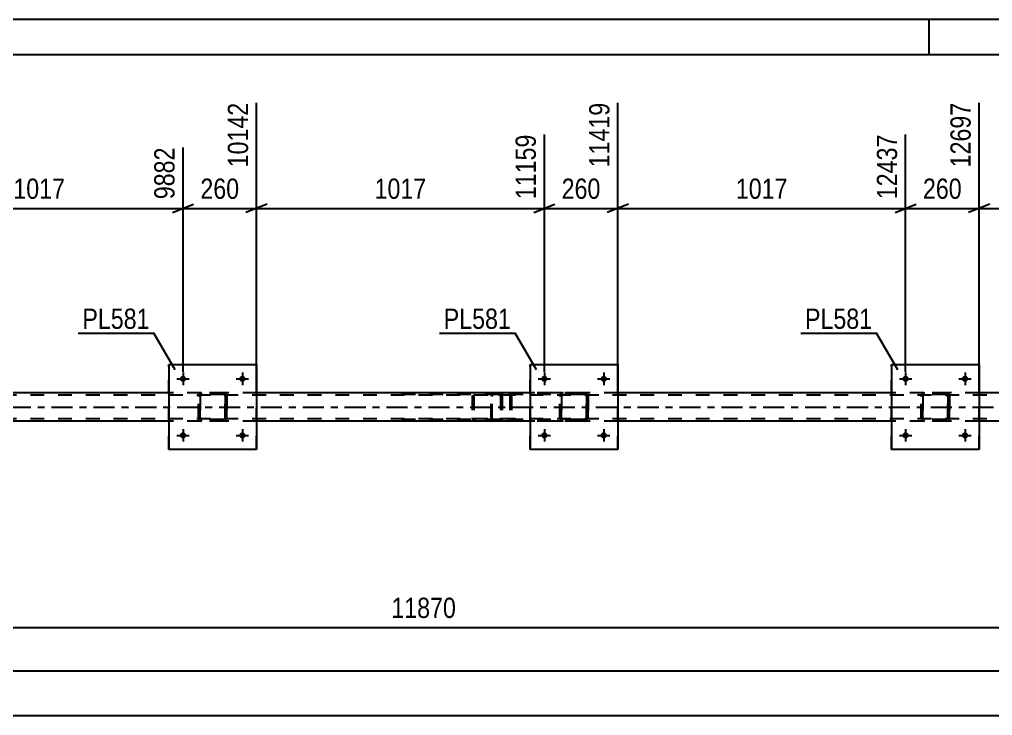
# Model space of a CAD drawing. Header units: millimetres. Extents: x -129 to 712, y -428 to 166.
# Drawn here: x 373.3 to 510.9, y 68 to 166.4 of the extents above; entities that cross this region are included whole.
import ezdxf

# ---------------------------------------------------------------- set-up
doc = ezdxf.new("R2010")
doc.units = ezdxf.units.MM
doc.linetypes.add('DXK_LINE_DOT2', pattern=[3.9198, 1.9599, -1.9599])
doc.linetypes.add('DXK_LINE_DOT3', pattern=[5.9187, 2.979, -0.9799, 0.9799, -0.9799])
doc.styles.add('Arial Narrow', font='ARIALN.TTF', dxfattribs={"height": 0.2})

# ---------------------------------------------------------------- blocks, each defined once
blk = doc.blocks.new('Unknown-232816670-1133')
at = {"color": 5, "linetype": 'Continuous'}
for p, q in [((711.94, 166.41), (-129.06, 166.41)), ((501.94, 161.41), (501.94, 166.41)), ((706.94, 161.41), (-124.06, 161.41))]:
    blk.add_line(p, q, dxfattribs=at)
blk = doc.blocks.new('Part-232816670-6916 - 6691')
at = {"color": 7, "linetype": 'DXK_LINE_DOT2'}
for p, q in [((440.07, 113.32), (440.05, 113.14)), ((440.05, 110.1), (440.05, 113.14)), ((440.13, 113.48), (440.07, 113.32)), ((440.22, 113.58), (440.13, 113.48)), ((440.19, 113.14), (440.2, 113.23)), ((440.19, 110.1), (440.19, 113.14)), ((440.2, 113.23), (440.23, 113.31)), ((440.32, 113.62), (440.22, 113.58)), ((440.23, 113.31), (440.27, 113.36)), ((440.27, 113.36), (440.32, 113.38)), ((452.41, 113.62), (440.32, 113.62)), ((452.41, 113.38), (440.32, 113.38)), ((441.6, 113.62), (441.6, 113.38)), ((442.61, 113.58), (442.41, 113.62)), ((442.41, 113.38), (442.51, 113.36)), ((442.51, 113.36), (442.59, 113.31)), ((442.59, 113.31), (442.65, 113.23)), ((442.65, 113.23), (442.67, 113.14)), ((442.67, 113.14), (442.67, 110.1)), ((442.89, 113.27), (442.88, 113.32)), ((442.92, 113.14), (442.89, 113.27)), ((442.92, 113.14), (442.92, 110.1)), ((440.05, 110.1), (440.07, 109.92)), ((440.2, 110.01), (440.19, 110.1)), ((442.67, 110.1), (442.65, 110.01)), ((442.91, 110.07), (442.92, 110.1)), ((440.07, 109.92), (440.13, 109.76)), ((440.13, 109.76), (440.22, 109.66)), ((440.23, 109.93), (440.2, 110.01)), ((440.22, 109.66), (440.32, 109.62)), ((440.27, 109.88), (440.23, 109.93)), ((440.32, 109.86), (440.27, 109.88)), ((452.41, 109.86), (440.32, 109.86)), ((452.41, 109.62), (440.32, 109.62)), ((441.6, 109.62), (441.6, 109.86)), ((442.51, 109.88), (442.41, 109.86)), ((442.41, 109.62), (442.61, 109.66)), ((442.59, 109.93), (442.51, 109.88)), ((442.65, 110.01), (442.59, 109.93)), ((442.88, 109.92), (442.89, 109.96)), ((442.89, 109.96), (442.91, 110.07))]:
    blk.add_line(p, q, dxfattribs=at)
for centre, start, end in [((442.43, 113.12), 23.8494, 68.8059), ((442.43, 110.11), 291.1941, 336.1506)]:
    blk.add_arc(centre, 0.492, start, end, dxfattribs=at)
blk = doc.blocks.new('Part-232816670-6811 - 6691')
at = {"color": 7, "linetype": 'DXK_LINE_DOT2'}
for p, q in [((619.87, 113.3), (204.4, 113.3)), ((406.86, 113.62), (394.46, 113.62)), ((457.95, 113.62), (445.55, 113.62)), ((509.03, 113.62), (496.63, 113.62)), ((619.87, 109.94), (204.4, 109.94)), ((406.86, 109.62), (394.46, 109.62)), ((457.95, 109.62), (445.55, 109.62)), ((509.03, 109.62), (496.63, 109.62))]:
    blk.add_line(p, q, dxfattribs=at)
at = {"color": 2, "linetype": 'Continuous'}
for p, q in [((394.46, 113.62), (355.78, 113.62)), ((445.55, 113.62), (406.86, 113.62)), ((496.63, 113.62), (457.95, 113.62)), ((547.71, 113.62), (509.03, 113.62)), ((394.46, 109.62), (355.78, 109.62)), ((445.55, 109.62), (406.86, 109.62)), ((496.63, 109.62), (457.95, 109.62)), ((547.71, 109.62), (509.03, 109.62))]:
    blk.add_line(p, q, dxfattribs=at)
at = {"color": 7, "linetype": 'DXK_LINE_DOT3'}
blk.add_line((194.4, 111.62), (619.87, 111.62), dxfattribs=at)
blk = doc.blocks.new('Part-232816670-6924 - 6691')
at = {"color": 7, "linetype": 'DXK_LINE_DOT2'}
for p, q in [((441.09, 113.62), (426.18, 113.62)), ((441.09, 113.38), (426.18, 113.38)), ((437.37, 113.27), (437.34, 113.14)), ((437.34, 113.14), (437.34, 110.1)), ((437.38, 113.32), (437.37, 113.27)), ((437.6, 113.14), (437.62, 113.23)), ((437.6, 113.14), (437.6, 110.1)), ((437.62, 113.23), (437.67, 113.31)), ((437.85, 113.62), (437.66, 113.58)), ((437.67, 113.31), (437.76, 113.36)), ((437.76, 113.36), (437.85, 113.38)), ((441.28, 113.58), (441.09, 113.62)), ((441.09, 113.38), (441.19, 113.36)), ((441.19, 113.36), (441.27, 113.31)), ((441.27, 113.31), (441.32, 113.23)), ((441.32, 113.23), (441.34, 113.14)), ((441.34, 113.14), (441.34, 110.1)), ((441.57, 113.27), (441.56, 113.32)), ((441.6, 113.14), (441.57, 113.27)), ((441.6, 113.14), (441.6, 110.1)), ((437.34, 110.1), (437.35, 110.07)), ((437.62, 110.01), (437.6, 110.1)), ((441.34, 110.1), (441.32, 110.01)), ((441.59, 110.07), (441.6, 110.1)), ((441.09, 109.86), (426.18, 109.86)), ((441.09, 109.62), (426.18, 109.62)), ((437.35, 110.07), (437.37, 109.96)), ((437.37, 109.96), (437.38, 109.92)), ((437.67, 109.93), (437.62, 110.01)), ((437.66, 109.66), (437.85, 109.62)), ((437.76, 109.88), (437.67, 109.93)), ((437.85, 109.86), (437.76, 109.88)), ((441.19, 109.88), (441.09, 109.86)), ((441.09, 109.62), (441.28, 109.66)), ((441.27, 109.93), (441.19, 109.88)), ((441.32, 110.01), (441.27, 109.93)), ((441.56, 109.92), (441.57, 109.96)), ((441.57, 109.96), (441.59, 110.07))]:
    blk.add_line(p, q, dxfattribs=at)
for centre, start, end in [((441.11, 113.12), 24.32, 69.2417), ((437.83, 110.12), 204.32, 249.2417), ((441.11, 110.12), 290.7583, 335.68)]:
    blk.add_arc(centre, 0.496, start, end, dxfattribs=at)
blk = doc.blocks.new('Part-232816670-63338 - 6691')
at = {"color": 7, "linetype": 'DXK_LINE_DOT2'}
for p, q in [((398.66, 113.14), (398.7, 113.32)), ((398.7, 113.32), (398.66, 113.14)), ((398.66, 110.1), (398.66, 113.14)), ((398.66, 113.14), (398.66, 113.14)), ((398.66, 110.1), (398.66, 113.14)), ((398.9, 113.14), (398.92, 113.23)), ((398.92, 113.23), (398.9, 113.14)), ((398.9, 110.1), (398.9, 113.14)), ((398.9, 113.14), (398.9, 113.14)), ((398.9, 113.14), (398.9, 110.1)), ((398.92, 113.23), (398.98, 113.31)), ((398.98, 113.31), (398.92, 113.23)), ((398.96, 113.58), (399.14, 113.62)), ((399.14, 113.62), (398.96, 113.58)), ((399.05, 113.36), (398.98, 113.31)), ((399.14, 113.38), (399.05, 113.36)), ((402.18, 113.62), (399.14, 113.62)), ((402.18, 113.38), (399.14, 113.38)), ((402.18, 113.62), (402.37, 113.58)), ((402.37, 113.58), (402.18, 113.62)), ((402.28, 113.36), (402.18, 113.38)), ((402.28, 113.36), (402.35, 113.31)), ((402.35, 113.31), (402.41, 113.23)), ((402.41, 113.23), (402.35, 113.31)), ((402.41, 113.23), (402.42, 113.14)), ((402.42, 113.14), (402.41, 113.23)), ((402.42, 110.1), (402.42, 113.14)), ((402.42, 113.14), (402.42, 113.14)), ((402.42, 113.14), (402.42, 110.1)), ((402.63, 113.32), (402.66, 113.14)), ((402.66, 113.14), (402.63, 113.32)), ((402.66, 110.1), (402.66, 113.14)), ((402.66, 113.14), (402.66, 113.14)), ((402.66, 113.14), (402.66, 110.1)), ((398.66, 110.1), (398.66, 110.1)), ((398.7, 109.92), (398.66, 110.1)), ((398.66, 110.1), (398.7, 109.92)), ((398.9, 110.1), (398.9, 110.1)), ((398.92, 110.01), (398.9, 110.1)), ((398.9, 110.1), (398.92, 110.01)), ((402.42, 110.1), (402.41, 110.01)), ((402.41, 110.01), (402.42, 110.1)), ((402.42, 110.1), (402.42, 110.1)), ((402.66, 110.1), (402.63, 109.92)), ((402.63, 109.92), (402.66, 110.1)), ((402.66, 110.1), (402.66, 110.1)), ((398.98, 109.93), (398.92, 110.01)), ((398.92, 110.01), (398.98, 109.93)), ((399.14, 109.62), (398.96, 109.66)), ((398.96, 109.66), (399.14, 109.62)), ((399.05, 109.88), (398.98, 109.93)), ((399.14, 109.86), (399.05, 109.88)), ((402.18, 109.86), (399.14, 109.86)), ((402.18, 109.62), (399.14, 109.62)), ((402.28, 109.88), (402.18, 109.86)), ((402.37, 109.66), (402.18, 109.62)), ((402.18, 109.62), (402.37, 109.66)), ((402.35, 109.93), (402.28, 109.88)), ((402.41, 110.01), (402.35, 109.93)), ((402.35, 109.93), (402.41, 110.01))]:
    blk.add_line(p, q, dxfattribs=at)
at = {"color": 7, "linetype": 'DXK_LINE_DOT3'}
blk.add_line((400.66, 111.62), (400.66, 111.62), dxfattribs=at)
at = {"color": 7, "linetype": 'DXK_LINE_DOT2'}
for centre, start, end in [((399.14, 113.14), 112.5, 157.5), ((399.14, 113.14), 112.5, 157.5), ((402.18, 113.14), 22.5, 67.5), ((402.18, 113.14), 22.5, 67.5), ((399.14, 110.1), 202.5, 247.5), ((399.14, 110.1), 202.5, 247.5), ((402.18, 110.1), 292.5, 337.5), ((402.18, 110.1), 292.5, 337.5)]:
    blk.add_arc(centre, 0.48, start, end, dxfattribs=at)
blk = doc.blocks.new('Part-232816670-63339 - 6691')
at = {"color": 2, "linetype": 'Continuous'}
for p, q in [((394.46, 117.62), (394.46, 105.62)), ((394.46, 117.62), (406.86, 117.62)), ((406.86, 117.62), (406.86, 105.62)), ((406.86, 105.62), (394.46, 105.62))]:
    blk.add_line(p, q, dxfattribs=at)
at = {"color": 7, "linetype": 'DXK_LINE_DOT2'}
for p, q in [((394.46, 105.62), (394.46, 117.62)), ((406.86, 105.62), (406.86, 117.62))]:
    blk.add_line(p, q, dxfattribs=at)
blk = doc.blocks.new('Part-232816670-63340 - 6691')
at = {"color": 7, "linetype": 'DXK_LINE_DOT2'}
for p, q in [((449.75, 113.14), (449.78, 113.32)), ((449.78, 113.32), (449.75, 113.14)), ((449.75, 110.1), (449.75, 113.14)), ((449.75, 113.14), (449.75, 113.14)), ((449.75, 110.1), (449.75, 113.14)), ((449.99, 113.14), (450, 113.23)), ((450, 113.23), (449.99, 113.14)), ((449.99, 110.1), (449.99, 113.14)), ((449.99, 113.14), (449.99, 113.14)), ((449.99, 113.14), (449.99, 110.1)), ((450, 113.23), (450.06, 113.31)), ((450.06, 113.31), (450, 113.23)), ((450.04, 113.58), (450.23, 113.62)), ((450.23, 113.62), (450.04, 113.58)), ((450.13, 113.36), (450.06, 113.31)), ((450.23, 113.38), (450.13, 113.36)), ((453.27, 113.62), (450.23, 113.62)), ((453.27, 113.38), (450.23, 113.38)), ((453.27, 113.62), (453.45, 113.58)), ((453.45, 113.58), (453.27, 113.62)), ((453.36, 113.36), (453.27, 113.38)), ((453.36, 113.36), (453.44, 113.31)), ((453.44, 113.31), (453.49, 113.23)), ((453.49, 113.23), (453.44, 113.31)), ((453.49, 113.23), (453.51, 113.14)), ((453.51, 113.14), (453.49, 113.23)), ((453.51, 110.1), (453.51, 113.14)), ((453.51, 113.14), (453.51, 113.14)), ((453.51, 113.14), (453.51, 110.1)), ((453.71, 113.32), (453.75, 113.14)), ((453.75, 113.14), (453.71, 113.32)), ((453.75, 110.1), (453.75, 113.14)), ((453.75, 113.14), (453.75, 113.14)), ((453.75, 113.14), (453.75, 110.1)), ((449.75, 110.1), (449.75, 110.1)), ((449.78, 109.92), (449.75, 110.1)), ((449.75, 110.1), (449.78, 109.92)), ((449.99, 110.1), (449.99, 110.1)), ((450, 110.01), (449.99, 110.1)), ((449.99, 110.1), (450, 110.01)), ((453.51, 110.1), (453.49, 110.01)), ((453.49, 110.01), (453.51, 110.1)), ((453.51, 110.1), (453.51, 110.1)), ((453.75, 110.1), (453.71, 109.92)), ((453.71, 109.92), (453.75, 110.1)), ((453.75, 110.1), (453.75, 110.1)), ((450.06, 109.93), (450, 110.01)), ((450, 110.01), (450.06, 109.93)), ((450.23, 109.62), (450.04, 109.66)), ((450.04, 109.66), (450.23, 109.62)), ((450.13, 109.88), (450.06, 109.93)), ((450.23, 109.86), (450.13, 109.88)), ((453.27, 109.86), (450.23, 109.86)), ((453.27, 109.62), (450.23, 109.62)), ((453.36, 109.88), (453.27, 109.86)), ((453.45, 109.66), (453.27, 109.62)), ((453.27, 109.62), (453.45, 109.66)), ((453.44, 109.93), (453.36, 109.88)), ((453.49, 110.01), (453.44, 109.93)), ((453.44, 109.93), (453.49, 110.01))]:
    blk.add_line(p, q, dxfattribs=at)
at = {"color": 7, "linetype": 'DXK_LINE_DOT3'}
blk.add_line((451.75, 111.62), (451.75, 111.62), dxfattribs=at)
at = {"color": 7, "linetype": 'DXK_LINE_DOT2'}
for centre, start, end in [((450.23, 113.14), 112.5, 157.5), ((450.23, 113.14), 112.5, 157.5), ((453.27, 113.14), 22.5, 67.5), ((453.27, 113.14), 22.5, 67.5), ((450.23, 110.1), 202.5, 247.5), ((450.23, 110.1), 202.5, 247.5), ((453.27, 110.1), 292.5, 337.5), ((453.27, 110.1), 292.5, 337.5)]:
    blk.add_arc(centre, 0.48, start, end, dxfattribs=at)
blk = doc.blocks.new('Part-232816670-63341 - 6691')
at = {"color": 2, "linetype": 'Continuous'}
for p, q in [((445.55, 117.62), (445.55, 105.62)), ((445.55, 117.62), (457.95, 117.62)), ((457.95, 117.62), (457.95, 105.62)), ((457.95, 105.62), (445.55, 105.62))]:
    blk.add_line(p, q, dxfattribs=at)
at = {"color": 7, "linetype": 'DXK_LINE_DOT2'}
for p, q in [((445.55, 105.62), (445.55, 117.62)), ((457.95, 105.62), (457.95, 117.62))]:
    blk.add_line(p, q, dxfattribs=at)
blk = doc.blocks.new('Part-232816670-63342 - 6691')
at = {"color": 7, "linetype": 'DXK_LINE_DOT2'}
for p, q in [((500.83, 113.14), (500.86, 113.32)), ((500.86, 113.32), (500.83, 113.14)), ((500.83, 110.1), (500.83, 113.14)), ((500.83, 113.14), (500.83, 113.14)), ((500.83, 110.1), (500.83, 113.14)), ((501.07, 113.14), (501.08, 113.23)), ((501.08, 113.23), (501.07, 113.14)), ((501.07, 110.1), (501.07, 113.14)), ((501.07, 113.14), (501.07, 113.14)), ((501.07, 113.14), (501.07, 110.1)), ((501.08, 113.23), (501.14, 113.31)), ((501.14, 113.31), (501.08, 113.23)), ((501.12, 113.58), (501.31, 113.62)), ((501.31, 113.62), (501.12, 113.58)), ((501.21, 113.36), (501.14, 113.31)), ((501.31, 113.38), (501.21, 113.36)), ((504.35, 113.62), (501.31, 113.62)), ((504.35, 113.38), (501.31, 113.38)), ((504.35, 113.62), (504.53, 113.58)), ((504.53, 113.58), (504.35, 113.62)), ((504.44, 113.36), (504.35, 113.38)), ((504.44, 113.36), (504.52, 113.31)), ((504.52, 113.31), (504.57, 113.23)), ((504.57, 113.23), (504.52, 113.31)), ((504.57, 113.23), (504.59, 113.14)), ((504.59, 113.14), (504.57, 113.23)), ((504.59, 110.1), (504.59, 113.14)), ((504.59, 113.14), (504.59, 113.14)), ((504.59, 113.14), (504.59, 110.1)), ((504.79, 113.32), (504.83, 113.14)), ((504.83, 113.14), (504.79, 113.32)), ((504.83, 110.1), (504.83, 113.14)), ((504.83, 113.14), (504.83, 113.14)), ((504.83, 113.14), (504.83, 110.1)), ((500.83, 110.1), (500.83, 110.1)), ((500.86, 109.92), (500.83, 110.1)), ((500.83, 110.1), (500.86, 109.92)), ((501.07, 110.1), (501.07, 110.1)), ((501.08, 110.01), (501.07, 110.1)), ((501.07, 110.1), (501.08, 110.01)), ((504.59, 110.1), (504.57, 110.01)), ((504.57, 110.01), (504.59, 110.1)), ((504.59, 110.1), (504.59, 110.1)), ((504.83, 110.1), (504.79, 109.92)), ((504.79, 109.92), (504.83, 110.1)), ((504.83, 110.1), (504.83, 110.1)), ((501.14, 109.93), (501.08, 110.01)), ((501.08, 110.01), (501.14, 109.93)), ((501.31, 109.62), (501.12, 109.66)), ((501.12, 109.66), (501.31, 109.62)), ((501.21, 109.88), (501.14, 109.93)), ((501.31, 109.86), (501.21, 109.88)), ((504.35, 109.86), (501.31, 109.86)), ((504.35, 109.62), (501.31, 109.62)), ((504.44, 109.88), (504.35, 109.86)), ((504.53, 109.66), (504.35, 109.62)), ((504.35, 109.62), (504.53, 109.66)), ((504.52, 109.93), (504.44, 109.88)), ((504.57, 110.01), (504.52, 109.93)), ((504.52, 109.93), (504.57, 110.01))]:
    blk.add_line(p, q, dxfattribs=at)
at = {"color": 7, "linetype": 'DXK_LINE_DOT3'}
blk.add_line((502.83, 111.62), (502.83, 111.62), dxfattribs=at)
at = {"color": 7, "linetype": 'DXK_LINE_DOT2'}
for centre, start, end in [((501.31, 113.14), 112.5, 157.5), ((501.31, 113.14), 112.5, 157.5), ((504.35, 113.14), 22.5, 67.5), ((504.35, 113.14), 22.5, 67.5), ((501.31, 110.1), 202.5, 247.5), ((501.31, 110.1), 202.5, 247.5), ((504.35, 110.1), 292.5, 337.5), ((504.35, 110.1), 292.5, 337.5)]:
    blk.add_arc(centre, 0.48, start, end, dxfattribs=at)
blk = doc.blocks.new('Part-232816670-63343 - 6691')
at = {"color": 2, "linetype": 'Continuous'}
for p, q in [((496.63, 117.62), (496.63, 105.62)), ((496.63, 117.62), (509.03, 117.62)), ((509.03, 117.62), (509.03, 105.62)), ((509.03, 105.62), (496.63, 105.62))]:
    blk.add_line(p, q, dxfattribs=at)
at = {"color": 7, "linetype": 'DXK_LINE_DOT2'}
for p, q in [((496.63, 105.62), (496.63, 117.62)), ((509.03, 105.62), (509.03, 117.62))]:
    blk.add_line(p, q, dxfattribs=at)
blk = doc.blocks.new('Bolt-232816670-63364 - 6691')
at = {"linetype": 'Continuous'}
for points in [[(396.9, 107.62, -1), (396.02, 107.62, -1)], [(405.3, 107.62, -1), (404.42, 107.62, -1)]]:
    blk.add_hatch(color=1, dxfattribs=at).paths.add_polyline_path(points)
at = {"color": 1, "linetype": 'Continuous'}
for p, q in [((395.58, 107.62), (397.34, 107.62)), ((396.46, 108.5), (396.46, 106.74)), ((403.98, 107.62), (405.74, 107.62)), ((404.86, 108.5), (404.86, 106.74))]:
    blk.add_line(p, q, dxfattribs=at)
blk = doc.blocks.new('Bolt-232816670-63365 - 6691')
at = {"linetype": 'Continuous'}
for points in [[(396.9, 115.62, -1), (396.02, 115.62, -1)], [(405.3, 115.62, -1), (404.42, 115.62, -1)]]:
    blk.add_hatch(color=1, dxfattribs=at).paths.add_polyline_path(points)
at = {"color": 1, "linetype": 'Continuous'}
for p, q in [((395.58, 115.62), (397.34, 115.62)), ((396.46, 116.5), (396.46, 114.74)), ((403.98, 115.62), (405.74, 115.62)), ((404.86, 116.5), (404.86, 114.74))]:
    blk.add_line(p, q, dxfattribs=at)
blk = doc.blocks.new('Bolt-232816670-63366 - 6691')
at = {"linetype": 'Continuous'}
for points in [[(447.99, 107.62, -1), (447.11, 107.62, -1)], [(456.39, 107.62, -1), (455.51, 107.62, -1)]]:
    blk.add_hatch(color=1, dxfattribs=at).paths.add_polyline_path(points)
at = {"color": 1, "linetype": 'Continuous'}
for p, q in [((446.67, 107.62), (448.43, 107.62)), ((447.55, 108.5), (447.55, 106.74)), ((455.07, 107.62), (456.83, 107.62)), ((455.95, 108.5), (455.95, 106.74))]:
    blk.add_line(p, q, dxfattribs=at)
blk = doc.blocks.new('Bolt-232816670-63367 - 6691')
at = {"linetype": 'Continuous'}
for points in [[(447.99, 115.62, -1), (447.11, 115.62, -1)], [(456.39, 115.62, -1), (455.51, 115.62, -1)]]:
    blk.add_hatch(color=1, dxfattribs=at).paths.add_polyline_path(points)
at = {"color": 1, "linetype": 'Continuous'}
for p, q in [((446.67, 115.62), (448.43, 115.62)), ((447.55, 116.5), (447.55, 114.74)), ((455.07, 115.62), (456.83, 115.62)), ((455.95, 116.5), (455.95, 114.74))]:
    blk.add_line(p, q, dxfattribs=at)
blk = doc.blocks.new('Bolt-232816670-63368 - 6691')
at = {"linetype": 'Continuous'}
for points in [[(499.07, 107.62, -1), (498.19, 107.62, -1)], [(507.47, 107.62, -1), (506.59, 107.62, -1)]]:
    blk.add_hatch(color=1, dxfattribs=at).paths.add_polyline_path(points)
at = {"color": 1, "linetype": 'Continuous'}
for p, q in [((497.75, 107.62), (499.51, 107.62)), ((498.63, 108.5), (498.63, 106.74)), ((506.15, 107.62), (507.91, 107.62)), ((507.03, 108.5), (507.03, 106.74))]:
    blk.add_line(p, q, dxfattribs=at)
blk = doc.blocks.new('Bolt-232816670-63369 - 6691')
at = {"linetype": 'Continuous'}
for points in [[(499.07, 115.62, -1), (498.19, 115.62, -1)], [(507.47, 115.62, -1), (506.59, 115.62, -1)]]:
    blk.add_hatch(color=1, dxfattribs=at).paths.add_polyline_path(points)
at = {"color": 1, "linetype": 'Continuous'}
for p, q in [((497.75, 115.62), (499.51, 115.62)), ((498.63, 116.5), (498.63, 114.74)), ((506.15, 115.62), (507.91, 115.62)), ((507.03, 116.5), (507.03, 114.74))]:
    blk.add_line(p, q, dxfattribs=at)
blk = doc.blocks.new('StraightDimension-232816670-79049 - 6691')
at = {"color": 7, "linetype": 'Continuous'}
blk.add_line((0.37, 68.02), (657.63, 68.02), dxfattribs=at)
blk = doc.blocks.new('StraightDimension-232816670-77187 - 6691')
at = {"color": 7, "linetype": 'Continuous'}
for p, q in [((457.95, 114.62), (457.95, 154.65)), ((498.63, 116.62), (498.63, 150.15)), ((459.45, 140.31), (456.45, 139.11)), ((457.95, 139.71), (498.63, 139.71)), ((497.13, 139.11), (500.13, 140.31))]:
    blk.add_line(p, q, dxfattribs=at)
at = {"color": 0}
blk.add_wipeout([(482.54, 140.46), (482.54, 144.66), (474.03, 144.66), (474.03, 140.46)], dxfattribs=at)
at = {"color": 3, "style": 'Arial Narrow'}
blk.add_text('1017', height=2.863, dxfattribs=at).set_placement((474.63, 141.06))
at = {"color": 0, "linetype": 'Continuous'}
blk.add_wipeout([(498.03, 150.75), (493.83, 150.75), (493.83, 140.41), (498.03, 140.41)], dxfattribs=at)
at = {"color": 3, "linetype": 'Continuous', "style": 'Arial Narrow'}
blk.add_text('12437', height=2.863, rotation=90.0002, dxfattribs=at).set_placement((497.43, 141.01))
blk = doc.blocks.new('StraightDimension-232816670-77185 - 6691')
at = {"color": 7, "linetype": 'Continuous'}
for p, q in [((509.03, 114.62), (509.03, 154.65)), ((549.71, 116.62), (549.71, 150.15)), ((510.53, 140.31), (507.53, 139.11)), ((509.03, 139.71), (549.71, 139.71)), ((548.21, 139.11), (551.21, 140.31))]:
    blk.add_line(p, q, dxfattribs=at)
at = {"color": 0}
blk.add_wipeout([(533.62, 140.46), (533.62, 144.66), (525.11, 144.66), (525.11, 140.46)], dxfattribs=at)
at = {"color": 3, "style": 'Arial Narrow'}
blk.add_text('1017', height=2.863, dxfattribs=at).set_placement((525.71, 141.06))
at = {"color": 0, "linetype": 'Continuous'}
blk.add_wipeout([(549.11, 150.75), (544.91, 150.75), (544.91, 140.41), (549.11, 140.41)], dxfattribs=at)
at = {"color": 3, "linetype": 'Continuous', "style": 'Arial Narrow'}
blk.add_text('13714', height=2.863, rotation=90.0002, dxfattribs=at).set_placement((548.51, 141.01))
blk = doc.blocks.new('StraightDimension-232816670-77188 - 6691')
at = {"color": 7, "linetype": 'Continuous'}
for p, q in [((457.95, 114.62), (457.95, 154.65)), ((447.55, 116.62), (447.55, 150.15)), ((446.05, 139.11), (449.05, 140.31)), ((447.55, 139.71), (457.95, 139.71)), ((459.45, 140.31), (456.45, 139.11))]:
    blk.add_line(p, q, dxfattribs=at)
at = {"color": 0}
blk.add_wipeout([(456.09, 140.46), (456.09, 144.66), (449.4, 144.66), (449.4, 140.46)], dxfattribs=at)
at = {"color": 3, "style": 'Arial Narrow'}
blk.add_text('260', height=2.863, dxfattribs=at).set_placement((450, 141.06))
at = {"color": 0, "linetype": 'Continuous'}
blk.add_wipeout([(457.35, 155.25), (453.15, 155.25), (453.15, 144.91), (457.35, 144.91)], dxfattribs=at)
at = {"color": 3, "linetype": 'Continuous', "style": 'Arial Narrow'}
blk.add_text('11419', height=2.863, rotation=90.0002, dxfattribs=at).set_placement((456.75, 145.51))
blk = doc.blocks.new('StraightDimension-232816670-77189 - 6691')
at = {"color": 7, "linetype": 'Continuous'}
for p, q in [((406.86, 114.62), (406.86, 154.65)), ((447.55, 116.62), (447.55, 150.15)), ((408.36, 140.31), (405.36, 139.11)), ((406.86, 139.71), (447.55, 139.71)), ((446.05, 139.11), (449.05, 140.31))]:
    blk.add_line(p, q, dxfattribs=at)
at = {"color": 0}
blk.add_wipeout([(431.46, 140.46), (431.46, 144.66), (422.95, 144.66), (422.95, 140.46)], dxfattribs=at)
at = {"color": 3, "style": 'Arial Narrow'}
blk.add_text('1017', height=2.863, dxfattribs=at).set_placement((423.55, 141.06))
at = {"color": 0, "linetype": 'Continuous'}
blk.add_wipeout([(446.95, 150.75), (442.75, 150.75), (442.75, 140.41), (446.95, 140.41)], dxfattribs=at)
at = {"color": 3, "linetype": 'Continuous', "style": 'Arial Narrow'}
blk.add_text('11159', height=2.863, rotation=90.0002, dxfattribs=at).set_placement((446.35, 141.01))
blk = doc.blocks.new('StraightDimension-232816670-16567 - 6691')
at = {"color": 7, "linetype": 'Continuous'}
blk.add_line((1.17, 74.34), (656.99, 74.34), dxfattribs=at)
blk = doc.blocks.new('StraightDimension-232816670-79014 - 6691')
at = {"color": 7, "linetype": 'Continuous'}
blk.add_line((204, 80.46), (656.99, 80.46), dxfattribs=at)
at = {"color": 0}
blk.add_wipeout([(435.66, 81.21), (435.66, 85.41), (425.32, 85.41), (425.32, 81.21)], dxfattribs=at)
at = {"color": 3, "style": 'Arial Narrow'}
blk.add_text('11870', height=2.863, dxfattribs=at).set_placement((425.92, 81.81))
blk = doc.blocks.new('StraightDimension-232816670-77186 - 6691')
at = {"color": 7, "linetype": 'Continuous'}
for p, q in [((509.03, 114.62), (509.03, 154.65)), ((498.63, 116.62), (498.63, 150.15)), ((497.13, 139.11), (500.13, 140.31)), ((498.63, 139.71), (509.03, 139.71)), ((510.53, 140.31), (507.53, 139.11))]:
    blk.add_line(p, q, dxfattribs=at)
at = {"color": 0}
blk.add_wipeout([(507.17, 140.46), (507.17, 144.66), (500.48, 144.66), (500.48, 140.46)], dxfattribs=at)
at = {"color": 3, "style": 'Arial Narrow'}
blk.add_text('260', height=2.863, dxfattribs=at).set_placement((501.08, 141.06))
at = {"color": 0, "linetype": 'Continuous'}
blk.add_wipeout([(508.43, 155.25), (504.23, 155.25), (504.23, 144.91), (508.43, 144.91)], dxfattribs=at)
at = {"color": 3, "linetype": 'Continuous', "style": 'Arial Narrow'}
blk.add_text('12697', height=2.863, rotation=90.0002, dxfattribs=at).set_placement((507.83, 145.51))
blk = doc.blocks.new('StraightDimension-232816670-77190 - 6691')
at = {"color": 7, "linetype": 'Continuous'}
for p, q in [((406.86, 114.62), (406.86, 154.65)), ((396.46, 116.62), (396.46, 148.32)), ((394.96, 139.11), (397.96, 140.31)), ((396.46, 139.71), (406.86, 139.71)), ((408.36, 140.31), (405.36, 139.11))]:
    blk.add_line(p, q, dxfattribs=at)
at = {"color": 0}
blk.add_wipeout([(405.01, 140.46), (405.01, 144.66), (398.32, 144.66), (398.32, 140.46)], dxfattribs=at)
at = {"color": 3, "style": 'Arial Narrow'}
blk.add_text('260', height=2.863, dxfattribs=at).set_placement((398.92, 141.06))
at = {"color": 0, "linetype": 'Continuous'}
blk.add_wipeout([(406.26, 155.25), (402.06, 155.25), (402.06, 144.91), (406.26, 144.91)], dxfattribs=at)
at = {"color": 3, "linetype": 'Continuous', "style": 'Arial Narrow'}
blk.add_text('10142', height=2.863, rotation=90.0002, dxfattribs=at).set_placement((405.66, 145.51))
blk = doc.blocks.new('StraightDimension-232816670-77191 - 6691')
at = {"color": 7, "linetype": 'Continuous'}
for p, q in [((355.78, 114.62), (355.78, 152.82)), ((396.46, 116.62), (396.46, 148.32)), ((357.28, 140.31), (354.28, 139.11)), ((355.78, 139.71), (396.46, 139.71)), ((394.96, 139.11), (397.96, 140.31))]:
    blk.add_line(p, q, dxfattribs=at)
at = {"color": 0}
blk.add_wipeout([(380.38, 140.46), (380.38, 144.66), (371.87, 144.66), (371.87, 140.46)], dxfattribs=at)
at = {"color": 3, "style": 'Arial Narrow'}
blk.add_text('1017', height=2.863, dxfattribs=at).set_placement((372.47, 141.06))
at = {"color": 0, "linetype": 'Continuous'}
blk.add_wipeout([(395.86, 148.92), (391.66, 148.92), (391.66, 140.41), (395.86, 140.41)], dxfattribs=at)
at = {"color": 3, "linetype": 'Continuous', "style": 'Arial Narrow'}
blk.add_text('9882', height=2.863, rotation=90.0002, dxfattribs=at).set_placement((395.26, 141.01))
blk = doc.blocks.new('Mark-232816670-78291 - 6691')
at = {"color": 0}
blk.add_wipeout([(391.75, 122.68), (391.75, 125.68), (382.24, 125.68), (382.24, 122.68)], dxfattribs=at)
blk.add_wipeout([(391.75, 122.68), (391.75, 125.68), (382.24, 125.68), (382.24, 122.68)], dxfattribs=at)
at = {"color": 30, "linetype": 'Continuous'}
for p in [(381.64, 122.08), (395.35, 116.88)]:
    blk.add_line(p, (392.35, 122.08), dxfattribs=at)
at = {"color": 3, "style": 'Arial Narrow'}
blk.add_text('PL581', height=2.863, dxfattribs=at).set_placement((382.24, 122.68))
blk = doc.blocks.new('Mark-232816670-78294 - 6691')
at = {"color": 0}
blk.add_wipeout([(442.83, 122.68), (442.83, 125.68), (433.33, 125.68), (433.33, 122.68)], dxfattribs=at)
blk.add_wipeout([(442.83, 122.68), (442.83, 125.68), (433.33, 125.68), (433.33, 122.68)], dxfattribs=at)
at = {"color": 30, "linetype": 'Continuous'}
for p in [(432.73, 122.08), (446.43, 116.88)]:
    blk.add_line(p, (443.43, 122.08), dxfattribs=at)
at = {"color": 3, "style": 'Arial Narrow'}
blk.add_text('PL581', height=2.863, dxfattribs=at).set_placement((433.33, 122.68))
blk = doc.blocks.new('Mark-232816670-78297 - 6691')
at = {"color": 0}
blk.add_wipeout([(493.91, 122.68), (493.91, 125.68), (484.41, 125.68), (484.41, 122.68)], dxfattribs=at)
blk.add_wipeout([(493.91, 122.68), (493.91, 125.68), (484.41, 125.68), (484.41, 122.68)], dxfattribs=at)
at = {"color": 30, "linetype": 'Continuous'}
for p in [(483.81, 122.08), (497.51, 116.88)]:
    blk.add_line(p, (494.51, 122.08), dxfattribs=at)
at = {"color": 3, "style": 'Arial Narrow'}
blk.add_text('PL581', height=2.863, dxfattribs=at).set_placement((484.41, 122.68))

msp = doc.modelspace()

# ---------------------------------------------------------------- block references
for name in ['Unknown-232816670-1133', 'Part-232816670-63339 - 6691', 'Part-232816670-63341 - 6691', 'Part-232816670-63343 - 6691', 'Bolt-232816670-63365 - 6691', 'Bolt-232816670-63367 - 6691', 'Bolt-232816670-63369 - 6691', 'Part-232816670-6811 - 6691', 'Part-232816670-63338 - 6691', 'Part-232816670-6924 - 6691', 'Part-232816670-6916 - 6691', 'Part-232816670-63340 - 6691', 'Part-232816670-63342 - 6691', 'Bolt-232816670-63364 - 6691', 'Bolt-232816670-63366 - 6691', 'Bolt-232816670-63368 - 6691']:
    msp.add_blockref(name, (0, 0))

# ---------------------------------------------------------------- next in the draw order: block references
for name in ['StraightDimension-232816670-77187 - 6691', 'StraightDimension-232816670-77185 - 6691', 'StraightDimension-232816670-79049 - 6691']:
    msp.add_blockref(name, (0, 0))

# ---------------------------------------------------------------- next in the draw order: block references
for name in ['StraightDimension-232816670-77188 - 6691', 'StraightDimension-232816670-77186 - 6691', 'StraightDimension-232816670-16567 - 6691']:
    msp.add_blockref(name, (0, 0))

# ---------------------------------------------------------------- next in the draw order: block references
for name in ['StraightDimension-232816670-77189 - 6691', 'Mark-232816670-78297 - 6691', 'StraightDimension-232816670-79014 - 6691']:
    msp.add_blockref(name, (0, 0))

# ---------------------------------------------------------------- next in the draw order: block references
for name in ['StraightDimension-232816670-77190 - 6691', 'Mark-232816670-78294 - 6691']:
    msp.add_blockref(name, (0, 0))

# ---------------------------------------------------------------- next in the draw order: block references
msp.add_blockref('StraightDimension-232816670-77191 - 6691', (0, 0))

# ---------------------------------------------------------------- next in the draw order: block references
msp.add_blockref('Mark-232816670-78291 - 6691', (0, 0))

doc.saveas('drawing.dxf')
